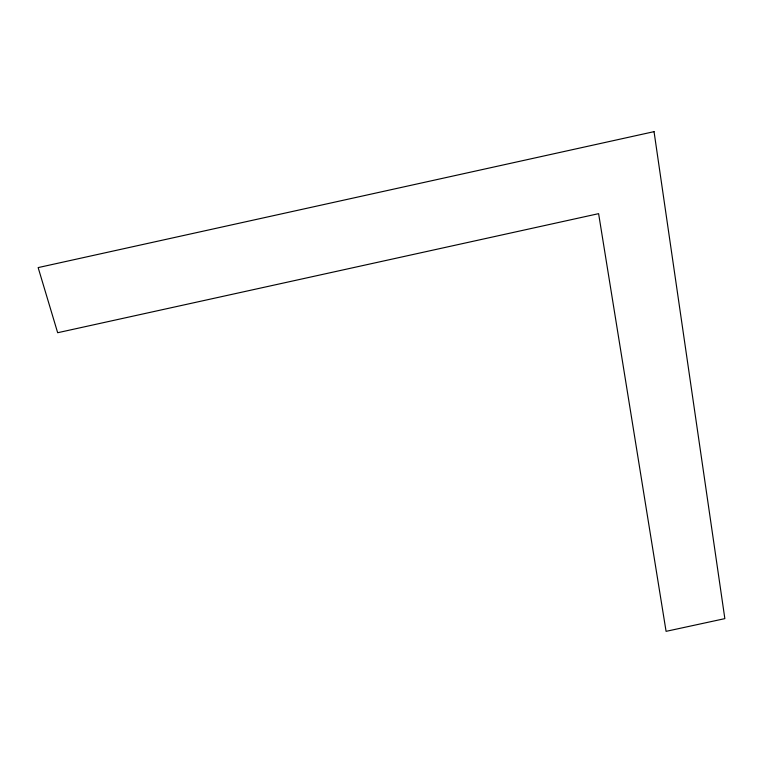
<?xml version="1.0" encoding="UTF-8"?>
<svg xmlns="http://www.w3.org/2000/svg" width="763" height="763" viewBox="0 0 763 763"><rect width="100%" height="100%" fill="white"/><g stroke="black" fill="none" stroke-linecap="round" stroke-linejoin="round"><path stroke-width="1.14" d="M654.044 131.656L38.15 267.594L57.664 332.725L598.612 213.659L666.08 631.344L724.85 618.631L654.044 131.656"/></g></svg>
